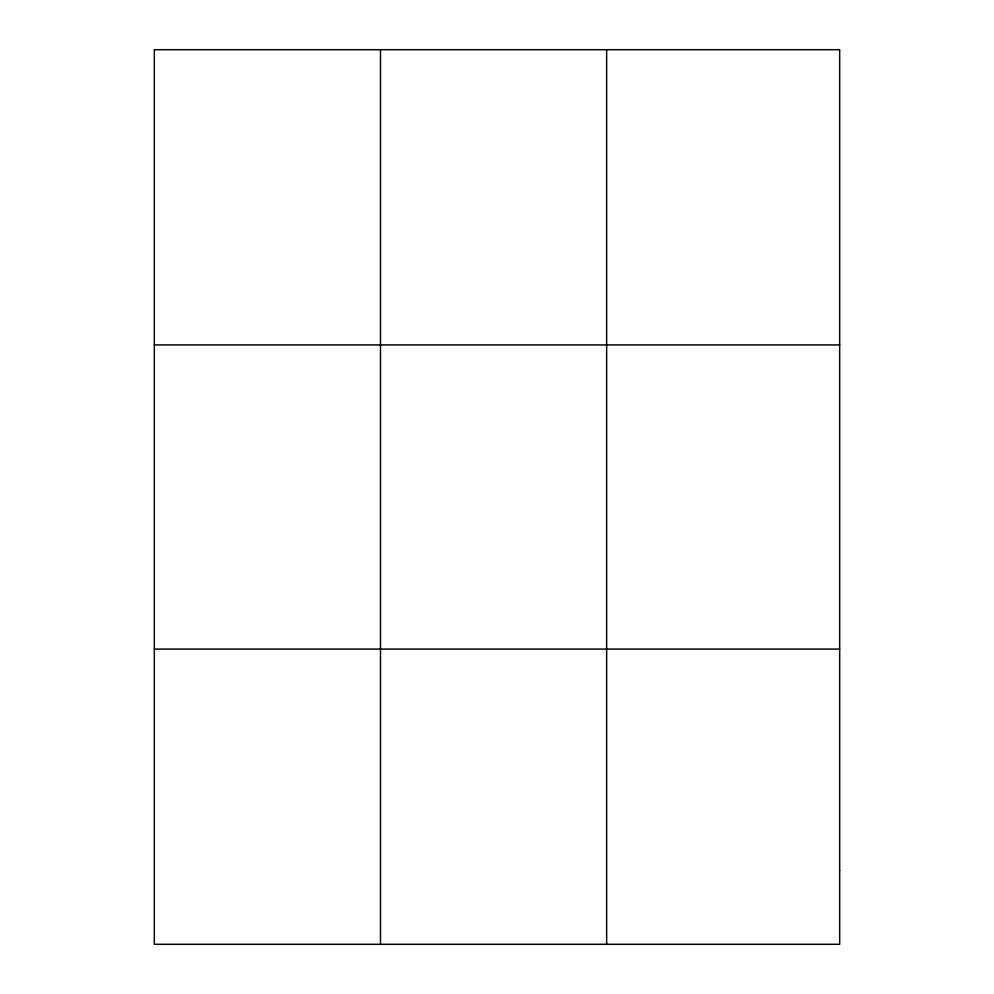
<?xml version="1.0" encoding="UTF-8"?>
<svg xmlns="http://www.w3.org/2000/svg" width="994" height="994" viewBox="0 0 994 994"><rect width="100%" height="100%" fill="white"/><g stroke="black" fill="none" stroke-linecap="round" stroke-linejoin="round"><path stroke-width="1.49" d="M380.491 944.3L380.491 49.7M606.651 944.3L606.651 49.7M154.331 344.918L839.669 344.918M154.331 649.082L839.669 649.082M839.669 870.495L839.669 944.3L154.331 944.3L154.331 49.7L839.669 49.7L839.669 870.495"/></g></svg>
